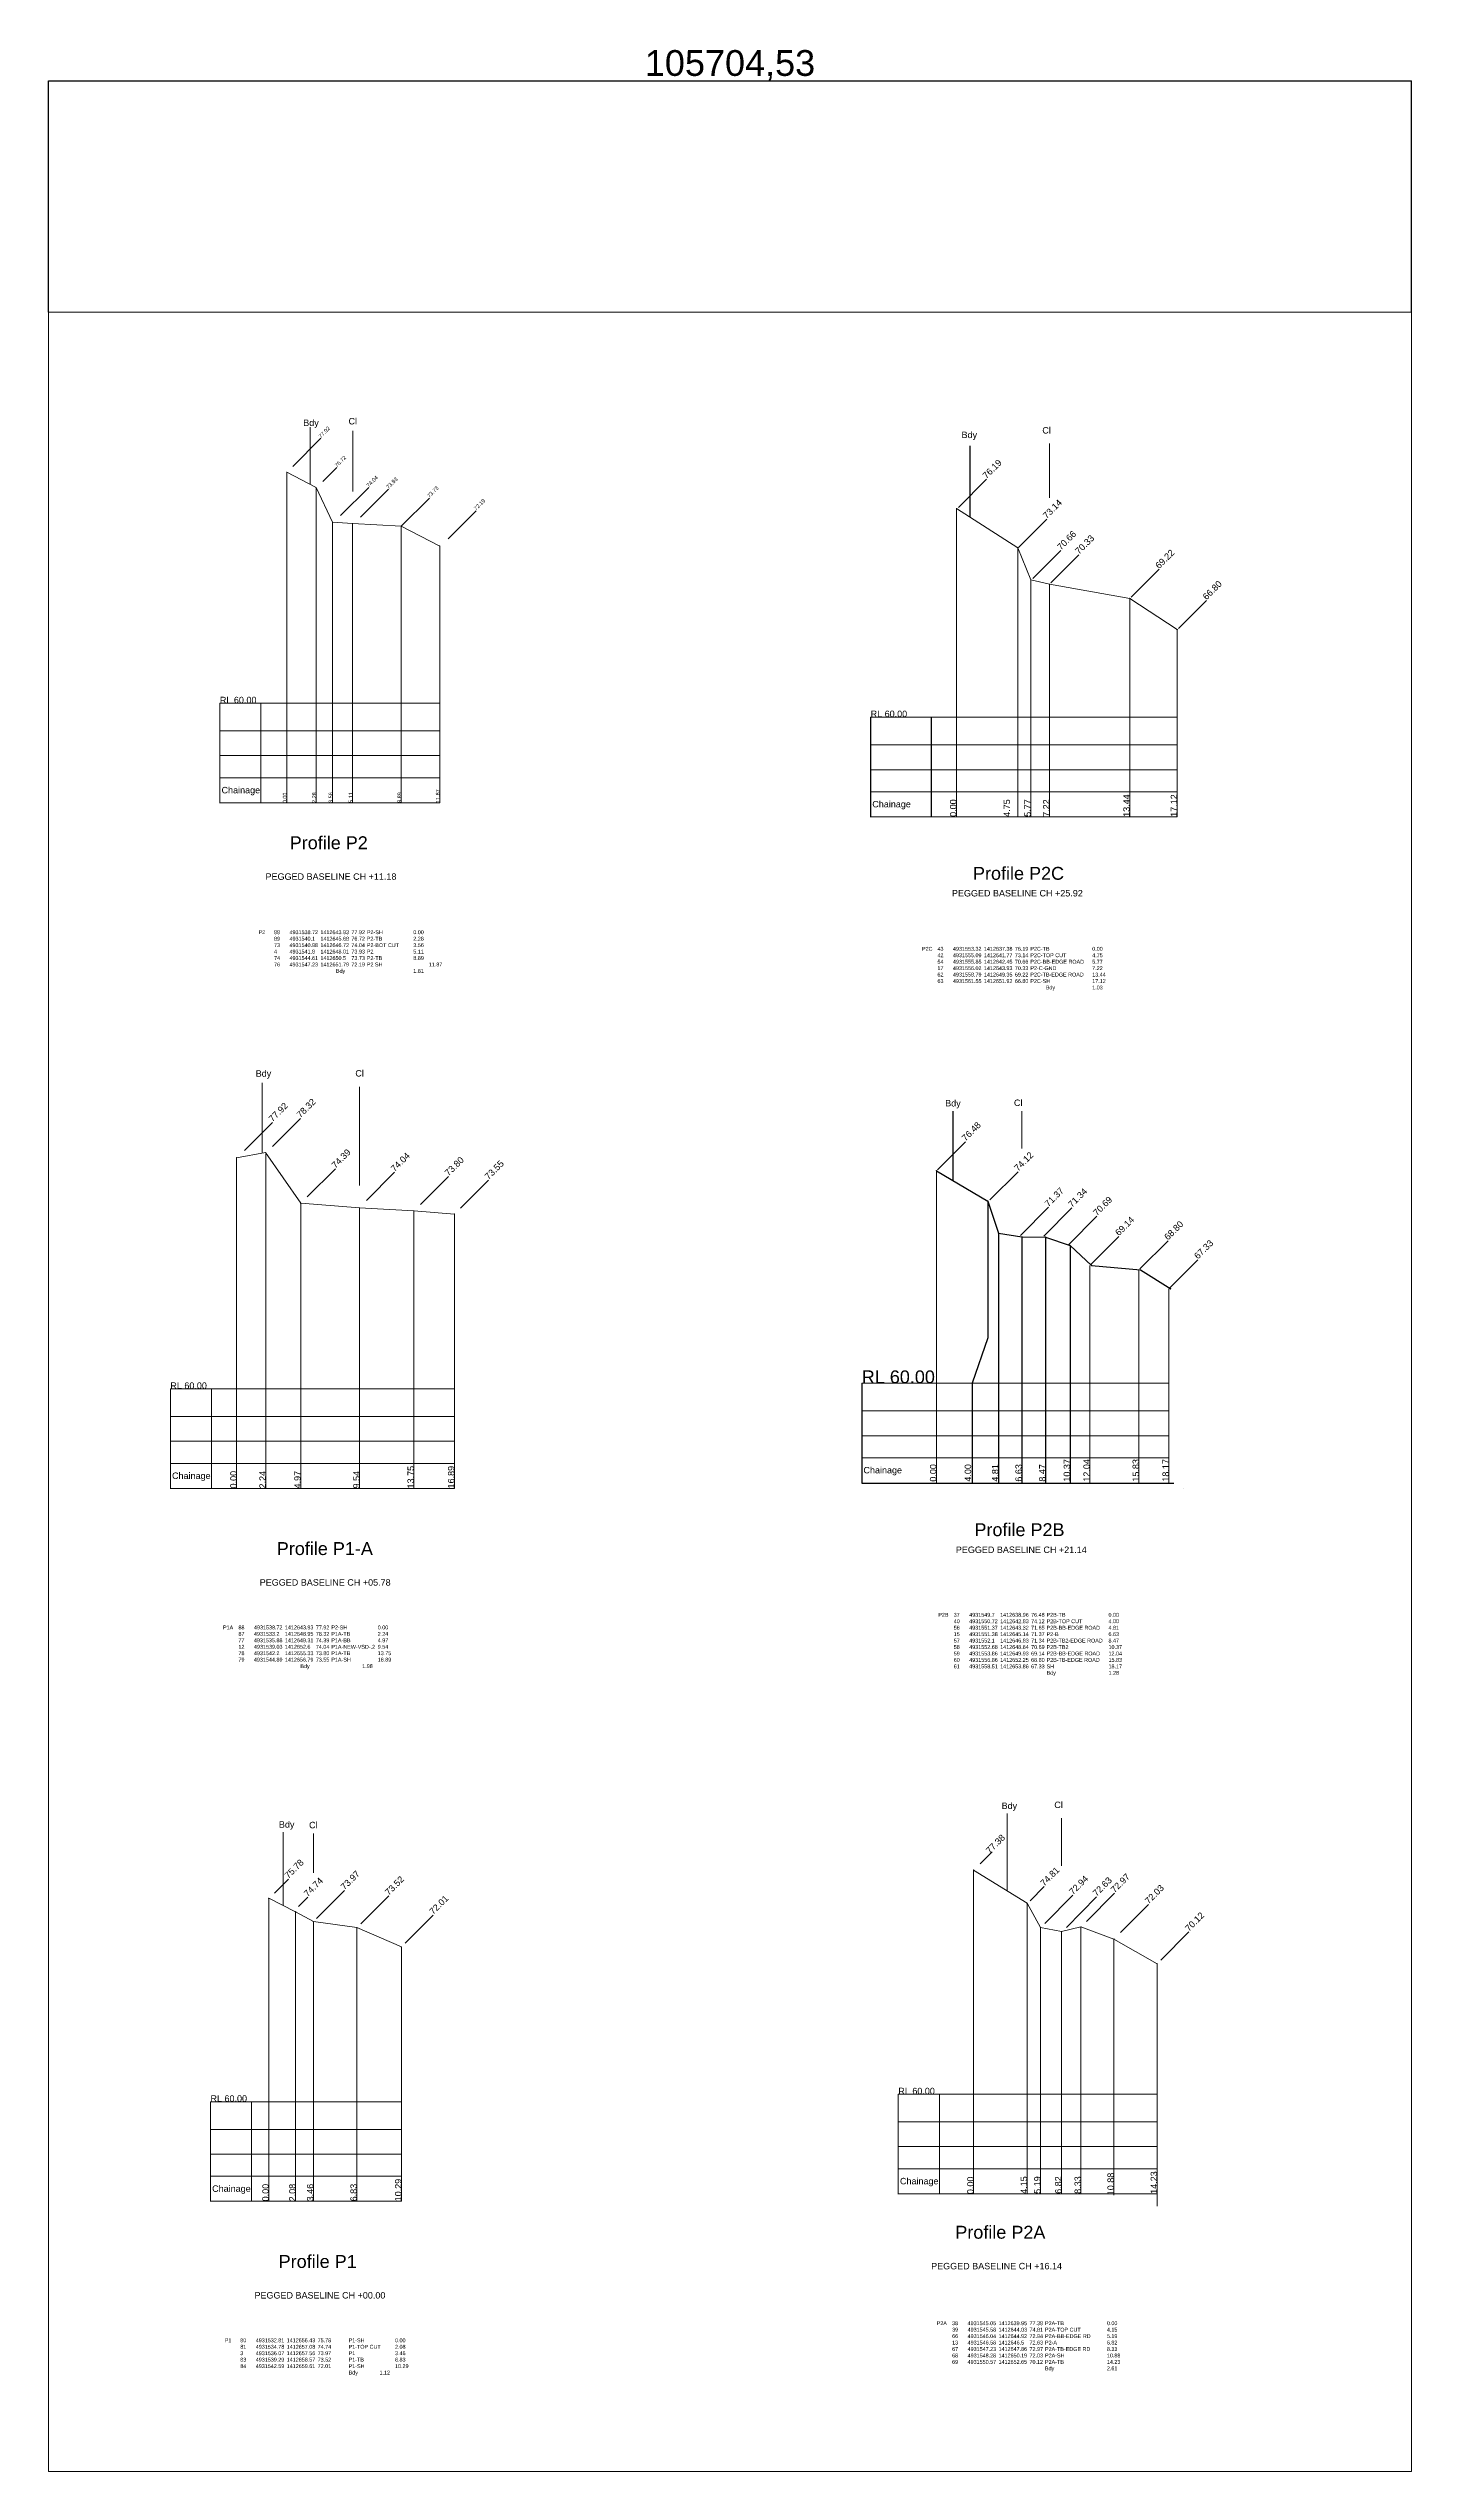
# Model space of a CAD drawing. Header units: millimetres. Extents: x -423347 to 1063494, y -223262 to 828147.
# Drawn here: x -176499 to -70794, y 200264 to 388153 of the extents above; entities that cross this region are included whole.
import ezdxf

# ---------------------------------------------------------------- set-up
doc = ezdxf.new("R2010")
doc.units = ezdxf.units.MM
doc.header["$PDMODE"] = 35
doc.header["$PDSIZE"] = 10
doc.styles.get("Standard").update_dxf_attribs({"font": 'arial.ttf'})
doc.dimstyles.new('ISO-25', dxfattribs={"dimtxt": 2.5, "dimasz": 2.5, "dimexe": 1.25, "dimexo": 0.625, "dimtad": 1, "dimtxsty": 'Standard', "dimcen": 2.5, "dimadec": 0, "dimazin": 0, "dimtfac": 1, "dimtmove": 0, "dimatfit": 3, "dimfxl": 1, "dimarcsym": 0})

# ---------------------------------------------------------------- blocks, each defined once
blk = doc.blocks.new('*D1')
at = {"color": 0, "lineweight": -2, "transparency": 16777216}
for p, q in [((-176499, 367710), (-176499, 385639)), ((-176496, 385638), (-70797, 385638)), ((-70794, 367710), (-70794, 385639))]:
    blk.add_line(p, q, dxfattribs=at)
at = {"color": 0, "transparency": 16777216}
for points in [[(-176496, 385638), (-176496, 385637), (-176499, 385638)], [(-70797, 385638), (-70797, 385637), (-70794, 385638)]]:
    blk.add_solid(points, dxfattribs=at)
at = {"layer": 'Defpoints', "color": 0, "transparency": 16777216}
for p in [(-70794, 385638), (-176499, 367710), (-70794, 367710)]:
    blk.add_point(p, dxfattribs=at)
at = {"color": 0, "lineweight": 0, "transparency": 16777216, "insert": (-123647, 386840), "char_height": 2000, "attachment_point": 5}
blk.add_mtext('105704,53', dxfattribs=at)

msp = doc.modelspace()

# ---------------------------------------------------------------- linework, layer by layer
at = {"lineweight": 0}
for p, q in [((-157553.639, 355746.207), (-155375.339, 357924.507)), ((-156214.708, 358777.938), (-156214.708, 354349.149)), ((-152900.205, 358508.749), (-152900.205, 353792.057)), ((-98868.088, 357509.062), (-98868.088, 353305.727)), ((-158024.708, 355299.643), (-158024.708, 329634.253)), ((-155215.215, 354564.866), (-154126.065, 355654.016)), ((-155744.708, 354099.643), (-155744.708, 329658.856)), ((-153839.288, 351929.333), (-151660.988, 354107.633)), ((-152303.105, 351802.663), (-150124.804, 353980.964)), ((-149134.708, 351109.643), (-146956.407, 353287.944)), ((-105936.843, 352568.036), (-103758.543, 354746.337)), ((-154464.708, 351419.643), (-154464.708, 329658.856)), ((-145511.654, 350129.764), (-143333.354, 352308.065)), ((-101267.078, 349467.353), (-99088.778, 351645.653)), ((-152914.708, 351309.643), (-152914.708, 329658.856)), ((-149134.708, 351109.643), (-149134.708, 329658.856)), ((-146154.708, 349569.643), (-146154.708, 329658.856)), ((-100161.94, 347040.988), (-97983.639, 349219.289)), ((-98764.505, 346715.866), (-96586.204, 348894.167)), ((-92547.814, 345593.125), (-90369.513, 347771.425)), ((-88868.018, 343174.615), (-86689.717, 345352.915)), ((-163204.233, 337379.643), (-163204.233, 329634.253)), ((-160022.153, 337379.643), (-160022.153, 329634.253)), ((-163204.233, 335235.16), (-146154.708, 335235.16)), ((-163204.233, 333315.672), (-146154.708, 333315.672)), ((-112741.404, 334145.711), (-88968.088, 334145.711)), ((-163204.233, 331602.437), (-146154.708, 331602.437)), ((-112741.404, 332226.223), (-88968.088, 332226.223)), ((-163204.233, 329658.856), (-146154.708, 329658.856)), ((-112741.404, 330512.989), (-88968.088, 330512.989)), ((-112741.404, 328569.408), (-88968.088, 328569.408)), ((-152367.808, 307631.625), (-152367.808, 299995.48)), ((-161298.526, 302703.455), (-159120.225, 304881.756)), ((-159137.039, 303013.365), (-156958.738, 305191.666)), ((-101013.499, 305747.608), (-101013.499, 302858.872)), ((-107557.696, 301205.844), (-105379.395, 303384.144)), ((-161907.808, 302135.994), (-161907.808, 276495.207)), ((-159644.672, 302406.431), (-159644.672, 276495.207)), ((-156423.765, 299103.418), (-154245.465, 301281.719)), ((-151831.293, 298830.972), (-149652.992, 301009.272)), ((-147648.554, 298502.279), (-145470.253, 300680.579)), ((-103487.345, 298876.297), (-101309.044, 301054.598)), ((-144545.397, 298224.602), (-142367.096, 300402.903)), ((-156937.808, 298605.994), (-156937.808, 276495.207)), ((-152367.808, 298255.994), (-152367.808, 276495.207)), ((-148157.808, 298015.994), (-148157.808, 276495.207)), ((-145017.808, 297765.994), (-145017.808, 276495.207)), ((-101126.82, 296116.284), (-98948.52, 298294.584)), ((-99305.105, 296067.19), (-97126.804, 298245.49)), ((-97371.23, 295421.561), (-95192.929, 297599.861)), ((-95662.012, 293863.313), (-93483.711, 296041.614)), ((-91854.405, 293525.591), (-89676.105, 295703.891)), ((-89533.386, 292056.029), (-87355.085, 294234.329)), ((-167046.613, 284215.994), (-167046.613, 276470.604)), ((-163864.534, 284215.994), (-163864.534, 276470.604)), ((-167046.613, 282071.51), (-145017.808, 282071.51)), ((-113427.388, 282503.107), (-89610.499, 282503.107)), ((-167046.613, 280152.022), (-145017.808, 280152.022)), ((-113427.388, 280583.619), (-89610.499, 280583.619)), ((-167046.613, 278438.788), (-145017.808, 278438.788)), ((-113427.388, 278870.385), (-89610.499, 278870.385)), ((-167046.613, 276495.207), (-145017.808, 276495.207)), ((-102146.02, 251296.106), (-102146.02, 245293.415)), ((-97939.02, 250927.131), (-97939.02, 247239.323)), ((-158295.118, 249853.078), (-158295.118, 244157.128)), ((-155955.118, 249736.625), (-155955.118, 246698.235)), ((-104241.739, 247389.491), (-103327.763, 248308.485)), ((-158982.587, 245115.607), (-157893.437, 246204.757)), ((-104756.02, 246899.846), (-104756.02, 221774.457)), ((-157101.086, 244083.068), (-156393.795, 244790.359)), ((-155717.423, 243144.823), (-153539.122, 245323.124)), ((-152287.018, 242725.424), (-150108.717, 244903.725)), ((-100606.02, 244329.846), (-100606.02, 221799.059)), ((-100373.344, 244528.905), (-99284.194, 245618.055)), ((-99229.967, 242769.276), (-97051.666, 244947.577)), ((-97561.947, 242458.863), (-95218.093, 244829.493)), ((-96001.033, 242921.237), (-93822.733, 245099.537)), ((-148840.624, 241234.538), (-146662.323, 243412.839)), ((-99566.02, 242459.846), (-99566.02, 221799.059)), ((-96429.02, 242489.846), (-96429.02, 221799.059)), ((-93358.864, 242052.313), (-91180.564, 244230.613)), ((-97939.02, 242149.846), (-97939.02, 221799.059)), ((-93876.02, 241549.846), (-93876.02, 221687.255)), ((-90237.777, 239928.089), (-88059.476, 242106.39)), ((-90526.02, 239639.846), (-90526.02, 220830.919)), ((-110594.551, 229519.846), (-110594.551, 221774.457)), ((-107412.471, 229519.846), (-107412.471, 221774.457)), ((-163934.808, 228937.128), (-163934.808, 221191.739)), ((-160752.728, 228937.128), (-160752.728, 221191.739)), ((-110594.551, 227375.363), (-90526.02, 227375.363)), ((-163934.808, 226792.645), (-149125.118, 226792.645)), ((-163934.808, 224873.157), (-149125.118, 224873.157)), ((-110594.551, 225455.875), (-90526.02, 225455.875)), ((-110594.551, 223742.641), (-90526.02, 223742.641)), ((-163934.808, 223159.922), (-149125.118, 223159.922)), ((-110594.551, 221799.059), (-90526.02, 221799.059)), ((-163934.808, 221216.341), (-149125.118, 221216.341))]:
    msp.add_line(p, q, dxfattribs=at)
for p, q in [((-105058.088, 357344.813), (-105058.088, 351823.698)), ((-112741.404, 336290.195), (-112741.404, 328544.805)), ((-108040.111, 336290.195), (-108040.111, 328569.408)), ((-106363.499, 305746.222), (-106363.499, 300376.812)), ((-102833.499, 296297.591), (-102833.499, 276902.201)), ((-101013.499, 296017.591), (-101013.499, 276902.201)), ((-99173.499, 295987.591), (-99173.499, 276902.201)), ((-97273.499, 295337.591), (-97273.499, 276902.201)), ((-113427.388, 284647.591), (-113427.388, 276902.201)), ((-113427.388, 276902.201), (-89230.275, 276902.201))]:
    msp.add_line(p, q)
at = {"color": 7, "lineweight": 0}
for p, q in [((-106088.088, 352480.195), (-106088.088, 328569.408)), ((-101338.088, 349430.195), (-101338.088, 328569.408)), ((-100318.088, 346950.195), (-100318.088, 328569.408)), ((-100318.088, 346950.195), (-98868.088, 346620.195)), ((-98868.088, 346620.195), (-98868.088, 328569.408)), ((-92648.088, 345510.195), (-92648.088, 328569.408)), ((-88968.088, 343090.195), (-88968.088, 328569.408)), ((-146154.708, 337379.643), (-163204.233, 337379.643)), ((-112741.404, 336290.195), (-88968.088, 336290.195)), ((-97931.714, 336290.195), (-112741.404, 336290.195)), ((-159927.808, 307954.119), (-159927.808, 302489.565)), ((-107643.499, 301127.591), (-107643.499, 276902.201)), ((-95739.499, 293787.591), (-95739.499, 276902.201)), ((-91930.499, 293447.591), (-91930.499, 276902.201)), ((-89610.499, 291977.591), (-89610.499, 276902.201)), ((-145017.808, 284215.994), (-167046.613, 284215.994)), ((-89610.499, 284647.591), (-113427.388, 284647.591)), ((-98617.698, 284647.591), (-113427.388, 284647.591)), ((-88505.948, 276454.748), (-88505.948, 276454.748)), ((-90526.02, 229519.846), (-110594.551, 229519.846)), ((-149125.118, 228937.128), (-163934.808, 228937.128))]:
    msp.add_line(p, q, dxfattribs=at)
at = {"color": 1, "lineweight": 0}
for p, q in [((-106088.088, 352480.195), (-101338.088, 349430.195)), ((-101338.088, 349430.195), (-100318.088, 346950.195)), ((-98868.088, 346620.195), (-92648.088, 345510.195)), ((-92648.088, 345510.195), (-88968.088, 343090.195))]:
    msp.add_line(p, q, dxfattribs=at)
at = {"lineweight": 0}
msp.add_lwpolyline([(-176498.929, 367709.529), (-70794.402, 367709.529), (-70794.402, 200264.218), (-176498.929, 200264.218)], close=True, dxfattribs=at)
at = {"color": 1, "lineweight": 0}
for points in [[(-158024.708, 355299.643), (-155744.708, 354099.643), (-154464.708, 351419.643), (-152914.708, 351309.643), (-149134.708, 351109.643), (-146154.708, 349569.643)], [(-161907.808, 302135.994), (-159667.808, 302535.994), (-156937.808, 298605.994), (-152367.808, 298255.994), (-148157.808, 298015.994), (-145017.808, 297765.994)], [(-104756.02, 246899.846), (-100606.02, 244329.846), (-99566.02, 242459.846), (-97939.02, 242149.846), (-96429.02, 242489.846), (-93876.02, 241549.846), (-90526.02, 239639.846)], [(-159415.118, 244717.128), (-157335.118, 243677.128), (-155955.118, 242907.128), (-152585.118, 242457.128), (-149125.118, 240947.128)]]:
    msp.add_lwpolyline(points, dxfattribs=at)
at = {"color": 1}
msp.add_lwpolyline([(-107643.499, 301127.591), (-103643.499, 298767.591), (-102833.499, 296297.591), (-101013.499, 296017.591), (-99173.499, 295987.591), (-97273.499, 295337.591), (-95603.499, 293787.591), (-91813.499, 293447.591), (-89473.499, 291977.591)], dxfattribs=at)
msp.add_lwpolyline([(-103643.499, 298767.591), (-103643.499, 288168.521), (-104862.659, 284647.591), (-104862.659, 276902.201)])
at = {"lineweight": 0}
for points in [[(-159415.118, 244717.128), (-159415.118, 221216.341)], [(-157335.118, 243677.128), (-157335.118, 221216.341)], [(-155955.118, 242907.128), (-155955.118, 221216.341)], [(-152585.118, 242457.128), (-152585.118, 221216.341)], [(-149125.118, 240947.128), (-149125.118, 221216.341)]]:
    msp.add_lwpolyline(points, dxfattribs=at)
at = {"color": 7, "lineweight": 0}
for p in [(-158024.708, 355299.643), (-155744.708, 354099.643), (-154464.708, 351419.643), (-152914.708, 351309.643), (-149134.708, 351109.643), (-146154.708, 349569.643), (-159667.808, 302535.994), (-161907.808, 302135.994), (-156937.808, 298605.994), (-152367.808, 298255.994), (-148157.808, 298015.994), (-145017.808, 297765.994), (-104756.02, 246899.846), (-159415.118, 244717.128), (-100606.02, 244329.846), (-157335.118, 243677.128), (-155955.118, 242907.128), (-152585.118, 242457.128), (-99566.02, 242459.846), (-96429.02, 242489.846), (-149125.118, 240947.128), (-97939.02, 242149.846), (-93876.02, 241549.846), (-90526.02, 239639.846)]:
    msp.add_point(p, dxfattribs=at)
at = {"color": 7}
for p in [(-106088.088, 352480.195), (-101338.088, 349430.195), (-100318.088, 346950.195), (-98868.088, 346620.195), (-92648.088, 345510.195), (-88968.088, 343090.195), (-107643.499, 301127.591), (-107643.499, 301127.591), (-103643.499, 298767.591), (-103643.499, 298767.591), (-102833.499, 296297.591), (-101013.499, 296017.591), (-99173.499, 295987.591), (-97273.499, 295337.591), (-95603.499, 293787.591), (-91813.499, 293447.591), (-89473.499, 291977.591)]:
    msp.add_point(p, dxfattribs=at)

# ---------------------------------------------------------------- texts
at = {"lineweight": 0}
for s, p in [('Bdy', (-156740.612, 358879.593)), ('Cl', (-153230.02, 358999.503)), ('Bdy', (-105688.05, 357939.588)), ('Cl', (-99426.472, 358291.547)), ('RL 60.00', (-163204.233, 337379.643)), ('Chainage', (-163074.76, 330394.863)), ('Chainage', (-112611.931, 329305.414)), ('Bdy', (-160425.864, 308417.696)), ('Cl', (-152700.084, 308433.974)), ('Bdy', (-106958.503, 306112.431)), ('Cl', (-101627.316, 306150.687)), ('RL 60.00', (-167046.613, 284215.994)), ('Chainage', (-113297.916, 277662.81)), ('Chainage', (-166917.14, 277231.213)), ('Bdy', (-102584.415, 251638.127)), ('Cl', (-98497.404, 251709.617)), ('Bdy', (-158627.394, 250192.29)), ('Cl', (-156287.394, 250144.58)), ('RL 60.00', (-163934.808, 228937.128)), ('RL 60.00', (-110594.551, 229519.846)), ('Chainage', (-163805.335, 221952.348)), ('Chainage', (-110465.078, 222535.066))]:
    msp.add_text(s, height=500, dxfattribs=at).set_placement(p)
for s, height, rotation, p in [('77.92', 300, 45, (-155375.339, 357924.507)), ('76.72', 300, 45, (-154126.065, 355654.016)), ('74.04', 300, 45, (-151660.988, 354107.633)), ('73.93', 300, 45, (-150124.804, 353980.964)), ('73.73', 300, 45, (-146956.407, 353287.944)), ('72.19', 300, 45, (-143333.354, 352308.065)), ('11.87', 300, 90, (-146154.708, 329658.856)), ('0.00', 300, 90, (-158024.708, 329634.253)), ('2.28', 300, 90, (-155744.708, 329658.856)), ('3.56', 300, 90, (-154464.708, 329658.856)), ('5.11', 300, 90, (-152914.708, 329658.856)), ('8.89', 300, 90, (-149134.708, 329658.856)), ('77.92', 500, 45, (-159120.225, 304881.756)), ('78.32', 500, 45, (-156958.738, 305191.666)), ('74.39', 500, 45, (-154245.465, 301281.719)), ('74.04', 500, 45, (-149652.992, 301009.272)), ('73.80', 500, 45, (-145470.253, 300680.579)), ('73.55', 500, 45, (-142367.096, 300402.903)), ('13.75', 500, 90, (-148157.808, 276495.207)), ('16.89', 500, 90, (-145017.808, 276495.207)), ('0.00', 500, 90, (-161907.808, 276495.207)), ('2.24', 500, 90, (-159644.672, 276495.207)), ('4.97', 500, 90, (-156937.808, 276495.207)), ('9.54', 500, 90, (-152367.808, 276495.207)), ('77.38', 500, 45, (-103501.574, 248133.719)), ('75.78', 500, 45, (-157893.437, 246204.757)), ('74.74', 500, 45, (-156393.795, 244790.359)), ('73.97', 500, 45, (-153539.122, 245323.124)), ('73.52', 500, 45, (-150108.717, 244903.725)), ('74.81', 500, 45, (-99284.194, 245618.055)), ('72.94', 500, 45, (-97051.666, 244947.577)), ('72.63', 500, 45, (-95218.093, 244829.493)), ('72.97', 500, 45, (-93822.733, 245099.537)), ('72.01', 500, 45, (-146662.323, 243412.839)), ('72.03', 500, 45, (-91180.564, 244230.613)), ('70.12', 500, 45, (-88059.476, 242106.39)), ('0.00', 500, 90, (-159415.118, 221216.341)), ('2.08', 500, 90, (-157335.118, 221216.341)), ('3.46', 500, 90, (-155955.118, 221216.341)), ('6.83', 500, 90, (-152585.118, 221216.341)), ('10.29', 500, 90, (-149125.118, 221216.341)), ('0.00', 500, 90, (-104756.02, 221774.457)), ('4.15', 500, 90, (-100606.02, 221799.059)), ('5.19', 500, 90, (-99566.02, 221799.059)), ('6.82', 500, 90, (-97939.02, 221799.059)), ('8.33', 500, 90, (-96429.02, 221799.059)), ('10.88', 500, 90, (-93876.02, 221687.255)), ('14.23', 500, 90, (-90526.02, 221799.059))]:
    msp.add_text(s, height=height, rotation=rotation, dxfattribs=at).set_placement(p)
for s, rotation, p in [('76.19', 45, (-103758.543, 354746.337)), ('73.14', 45, (-99088.778, 351645.653)), ('70.66', 45, (-97983.639, 349219.289)), ('70.33', 45, (-96586.204, 348894.167)), ('69.22', 45, (-90369.513, 347771.425)), ('66.80', 45, (-86689.717, 345352.915)), ('0.00', 90, (-106088.088, 328570.542)), ('4.75', 90, (-101928.047, 328570.542)), ('5.77', 90, (-100318.088, 328570.542)), ('7.22', 90, (-98868.088, 328570.542)), ('13.44', 90, (-92648.088, 328570.542)), ('17.12', 90, (-88968.088, 328570.542)), ('76.48', 45, (-105379.395, 303384.144)), ('74.12', 45, (-101309.044, 301054.598)), ('71.37', 45, (-98948.52, 298294.584)), ('71.34', 45, (-97126.804, 298245.49)), ('70.69', 45, (-95192.929, 297599.861)), ('69.14', 45, (-93483.711, 296041.614)), ('68.80', 45, (-89676.105, 295703.891)), ('67.33', 45, (-87355.085, 294234.329)), ('0.00', 90, (-107643.499, 277021.26)), ('4.00', 90, (-104946.917, 277021.26)), ('4.81', 90, (-102833.499, 277021.26)), ('6.63', 90, (-101013.499, 277021.26)), ('8.47', 90, (-99173.499, 277021.26)), ('10.37', 90, (-97273.499, 277021.26)), ('12.04', 90, (-95739.499, 277021.26)), ('15.83', 90, (-91930.499, 277021.26)), ('18.17', 90, (-89610.499, 277021.26))]:
    msp.add_text(s, height=500, rotation=rotation).set_placement(p)
for height, p in [(500, (-112741.404, 336307.248)), (1000, (-113427.388, 284647.591))]:
    msp.add_text('RL 60.00', height=height).set_placement(p)
at = {"lineweight": 0, "attachment_point": 1}
for s, insert, char_height, width in [('Profile P2', (-157791.178, 327061.869), 1000, 8744.60138), ('PEGGED BASELINE CH +11.18', (-159664.631, 324188.25), 500, 13494.94798), ('PEGGED BASELINE CH +25.92', (-106436.721, 322898.283), 500, 13494.94798), ('Profile P1-A', (-158791.358, 272331.67), 1000, 8744.60138), ('PEGGED BASELINE CH +21.14', (-106134.038, 271990.182), 500, 13494.94798), ('PEGGED BASELINE CH +05.78', (-160115.208, 269458.051), 500, 13494.94798), ('P1A^I88^I4931538.72^I1412643.93^I77.92 ^IP2-SH^I^I0.00 \\P^I87^I4931533.2^I1412648.95^I78.32 ^IP1A-TB^I^I2.24 \\P^I77^I4931535.88^I1412649.31^I74.39 ^IP1A-BB^I^I4.97 \\P^I12^I4931539.03^I1412652.6^I74.04 ^IP1A-NEW-VSD-.2^I9.54\\P^I78^I4931542.2^I1412655.33^I73.80 ^IP1A-TB^I^I13.75 \\P^I79^I4931544.89^I1412656.79^I73.55 ^IP1A-SH^I^I16.89 \\P^I^I^I^I^IBdy^I^I^I^I1.98 ', (-162965.425, 265867.846), 300, 18013.92055), ('Profile P2A', (-106175.401, 219319.025), 1000, 8744.60138), ('Profile P1', (-158648.813, 217052.805), 1000, 8744.60138), ('PEGGED BASELINE CH +16.14', (-108048.854, 216445.406), 500, 13494.94798), ('PEGGED BASELINE CH +00.00', (-160522.266, 214179.186), 500, 13494.94798), ('P1^I80^I4931532.81 ^I1412656.43 ^I75.78 ^I^IP1-SH^I^I0.00 \\P^I81^I4931534.78 ^I1412657.08 ^I74.74 ^I^IP1-TOP CUT^I2.08 \\P^I3^I4931536.07 ^I1412657.56 ^I73.97 ^I^IP1^I^I^I3.46 \\P^I83^I4931539.29 ^I1412658.57 ^I73.52 ^I^IP1-TB^I^I^I6.83 \\P^I84^I4931542.59 ^I1412659.61 ^I72.01 ^I^IP1-SH^I^I10.29 \\P^I^I^I^I^I^I ^I^IBdy^I^I1.12 ', (-162822.881, 210588.981), 300, 18013.92055)]:
    msp.add_mtext(s, dxfattribs=dict(at, insert=insert, char_height=char_height, width=width))
at = {"char_height": 1000, "width": 8744.60138, "attachment_point": 1}
for s, insert in [('Profile P2C', (-104805.283, 324690.752)), ('Profile P2B', (-104692.739, 273794.482))]:
    msp.add_mtext(s, dxfattribs=dict(at, insert=insert))
at = {"color": 7, "lineweight": 0, "char_height": 300, "width": 16722.93113, "attachment_point": 1}
for s, insert in [('P2^I88^I4931538.72^I1412643.93^I77.92 ^IP2-SH^I^I0.00 \\P^I89^I4931540.1^I1412645.68^I76.72 ^IP2-TB^I^I^I2.28 \\P^I73^I4931540.98^I1412646.72^I74.04 ^IP2-BOT CUT^I3.56 \\P^I4^I4931541.8^I1412648.01^I73.93 ^IP2^I^I^I5.11 \\P^I74^I4931544.61^I1412650.5^I73.73 ^IP2-TB^I^I^I8.89 \\P^I76^I4931547.23^I1412651.79^I72.19 ^IP2 SH^I^I^I11.87\\P^I^I^I^I^IBdy^I^I^I^I^I1.81 ', (-160206.41, 319774.139)), ('P2A^I38^I4931545.05^I1412639.95^I77.38 ^IP2A-TB^I^I^I0.00 \\P^I39^I4931545.58^I1412644.03^I74.81 ^IP2A-TOP CUT^I^I4.15 \\P^I66^I4931546.04^I1412644.92^I72.94 ^IP2A-BB-EDGE RD^I^I5.19 \\P^I13^I4931546.58^I1412646.5^I72.63 ^IP2-A^I^I^I^I6.82 \\P^I67^I4931547.23^I1412647.86^I72.97 ^IP2A-TB-EDGE RD^I^I8.33 \\P^I68^I4931548.28^I1412650.19^I72.03 ^IP2A-SH^I^I^I10.88 \\P^I69^I4931550.57^I1412652.65^I70.12 ^IP2A-TB^I^I^I14.23 \\P^I^I^I^I^I^I^IBdy^I^I^I^I2.61 ', (-107620.593, 211914.342))]:
    msp.add_mtext(s, dxfattribs=dict(at, insert=insert))
at = {"color": 1, "char_height": 300, "attachment_point": 1}
for s, insert, width in [('{\\C256;P2C^I43^I4931553.32^I1412637.38^I76.19 ^IP2C-TB^I^I^I0.00\\P^I42^I4931555.09^I1412641.77^I73.14 ^IP2C-TOP CUT^I^I4.75\\P^I54^I4931555.85^I1412642.45^I70.66 ^IP2C-BB-EDGE ROAD^I5.77 \\P^I17^I4931556.02^I1412643.93^I70.33 ^IP2-C-GND^I^I^I7.22 \\P^I62^I4931558.79^I1412649.35^I69.22 ^IP2C-TB-EDGE ROAD^I13.44\\P^I63^I4931561.55^I1412651.92^I66.80 ^IP2C-SH^I^I^I17.12\\P^I^I^I^I^I^I^I^IBdy^I^I^I1.03}', (-108758.428, 318489.718), 14373.20366), ('{\\C256;P2B^I37^I4931549.7^I1412638.96^I76.48 ^IP2B-TB^I^I^I0.00\\P^I40^I4931550.72^I1412642.83^I74.12 ^IP2B-TOP CUT^I^I4.00\\P^I56^I4931551.37^I1412643.32^I71.65 ^IP2B-BB-EDGE ROAD^I4.81\\P^I15^I4931551.38^I1412645.14^I71.37 ^IP2-B^I^I^I^I6.63\\P^I57^I4931552.1^I1412646.83^I71.34 ^IP2B-TB2-EDGE ROAD^I8.47\\P^I58^I4931552.68^I1412648.64^I70.69 ^IP2B-TB2^I^I^I10.37\\P^I59^I4931553.86^I1412649.93^I69.14 ^IP2B-BB-EDGE ROAD^I12.04\\P^I60^I4931556.86^I1412652.25^I68.80 ^IP2B-TB-EDGE ROAD^I15.83\\P^I61^I4931558.51^I1412653.86^I67.33 ^ISH^I^I^I^I18.17\\P^I^I^I^I^I^I^IBdy^I^I^I^I1.28}', (-107495.99, 266847.114), 20740.7115)]:
    msp.add_mtext(s, dxfattribs=dict(at, insert=insert, width=width))

# ---------------------------------------------------------------- dimensions: what is measured, and where the dimension line sits
at = {"lineweight": 0}
dim = msp.add_linear_dim(base=(-70794.402, 385637.875), p1=(-176498.929, 367709.529), p2=(-70794.402, 367709.529), dimstyle='ISO-25', override={"dimtxt": 2000}, dxfattribs=at)
dim.commit()
dim.dimension.update_dxf_attribs({"geometry": '*D1', "text_midpoint": (-123646.666, 386840.41)})

doc.saveas('drawing.dxf')
